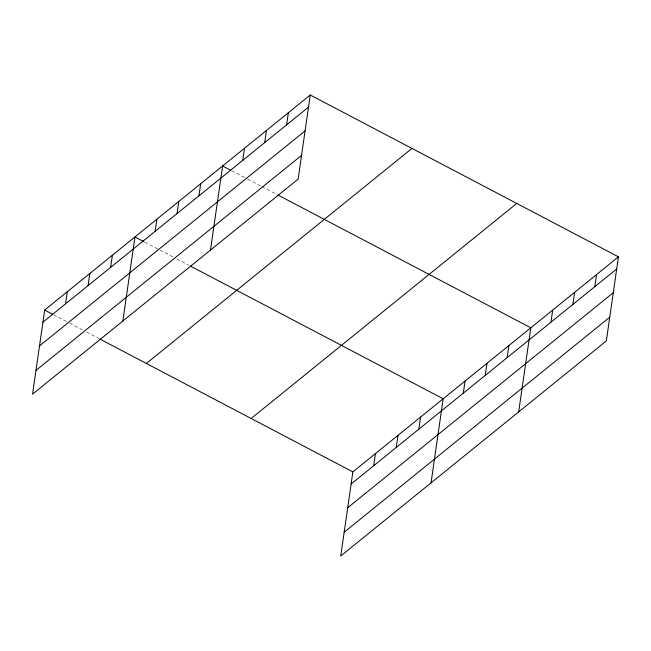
<?xml version="1.0" encoding="UTF-8"?>
<svg xmlns="http://www.w3.org/2000/svg" width="651" height="651" viewBox="0 0 651 651"><rect width="100%" height="100%" fill="white"/><g stroke="black" fill="none" stroke-linecap="round" stroke-linejoin="round"><path stroke-width="0.49" stroke-dasharray="3.25 2.44" d="M231.536 170.66L246.696 178.626M247.592 179.098L260.978 186.121M261.865 186.593L277.033 194.551M144.782 242.099L159.056 249.593M159.951 250.057L173.329 257.088M176.901 258.96L188.497 265.047M53.594 314.742L68.754 322.709M69.649 323.173L83.035 330.203M86.599 332.075L99.09 338.634"/><path stroke-width="0.98" d="M310.258 95.013L44.667 310.063L32.55 394.164L298.134 179.115L310.258 95.013L618.45 256.836L606.333 340.937L340.742 555.987L352.866 471.885L618.45 256.836M65.499 303.895L67.248 291.778M88.072 285.618L89.822 273.501M110.646 267.341L112.395 255.225M122.852 321.049L134.969 236.948L143.887 241.627M155.133 231.317L156.883 219.2M177.048 213.577L178.789 201.46M198.954 195.837L200.703 183.72M210.493 250.082L222.609 165.981L230.641 170.196M242.774 160.358L244.524 148.241M264.688 142.61L266.43 130.493M286.595 124.87L288.344 112.753M373.69 465.717L375.44 453.601M396.272 447.44L398.013 435.324M418.845 429.164L420.587 417.047M431.043 482.871L443.16 398.77L190.279 265.99M463.325 393.139L465.074 381.022M485.239 375.399L486.989 363.282M507.153 357.659L508.895 345.543M518.684 411.904L530.809 327.803L277.928 195.023M550.974 322.18L552.715 310.063M572.88 304.432L574.63 292.315M594.794 286.692L596.536 274.576M42.925 322.172L308.509 107.13M39.499 345.933L305.083 130.884M35.976 370.411L301.559 155.361M146.377 363.461L411.961 148.412M251.164 418.479L516.748 203.438M351.117 484.002L616.7 268.953M347.699 507.756L613.283 292.706M344.167 532.233L609.751 317.183M44.667 310.063L52.698 314.278M99.985 339.106L352.866 471.885"/></g></svg>
